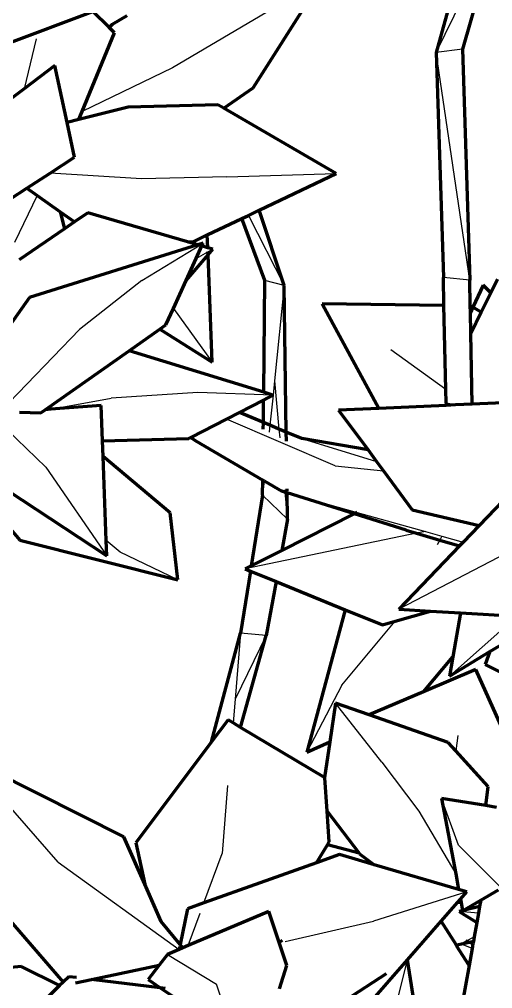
# Model space of a CAD drawing. Header units: millimetres. Extents: x 4307 to 31003, y 2809 to 20009.
# Drawn here: x 7151.5 to 7200.2, y 8041.1 to 8141 of the extents above; entities that cross this region are included whole.
import ezdxf

# ---------------------------------------------------------------- set-up
doc = ezdxf.new("R2010")
doc.units = ezdxf.units.MM
doc.layers.add('ProfileEdges', color=7, linetype='Continuous')

msp = doc.modelspace()

# ---------------------------------------------------------------- linework, layer by layer
for p, q in [((7194.408, 8137.596), (7200.634, 8150.205)), ((7182.669, 8145.119), (7167.266, 8136.032)), ((7153.223, 8139.012), (7151.972, 8133.861)), ((7197.136, 8137.938), (7194.408, 8137.596)), ((7197.892, 8114.155), (7194.408, 8137.596)), ((7167.266, 8136.032), (7157.95, 8131.511)), ((7164.068, 8124.577), (7154.649, 8125.168)), ((7172.854, 8124.789), (7164.068, 8124.577)), ((7172.854, 8124.789), (7184.138, 8125.14)), ((7153.328, 8122.853), (7150.98, 8118.014)), ((7175.079, 8120.822), (7178.767, 8113.591)), ((7164.115, 8114.11), (7170.419, 8117.96)), ((7170.916, 8117.045), (7171.425, 8117.33)), ((7169.692, 8116.359), (7170.916, 8117.045)), ((7197.892, 8114.155), (7195.162, 8114.406)), ((7164.115, 8114.11), (7157.685, 8109.064)), ((7178.767, 8113.591), (7176.778, 8114.12)), ((7178.767, 8113.591), (7177.76, 8103.784)), ((7167.36, 8111.225), (7171.35, 8105.69)), ((7149.559, 8100.602), (7157.685, 8109.064)), ((7189.768, 8107.008), (7195.414, 8102.898)), ((7177.76, 8103.784), (7177.639, 8102.284)), ((7177.76, 8103.784), (7178.234, 8098.797)), ((7169.886, 8102.573), (7160.946, 8101.968)), ((7177.607, 8102.285), (7169.886, 8102.573)), ((7177.639, 8102.284), (7177.289, 8099.19)), ((7154.72, 8100.832), (7160.946, 8101.968)), ((7196.406, 8101.283), (7195.445, 8101.48)), ((7148.528, 8100.363), (7154.203, 8094.868)), ((7184.012, 8095.016), (7172.816, 8099.801)), ((7177.289, 8099.19), (7177.215, 8098.467)), ((7178.234, 8098.797), (7178.319, 8097.907)), ((7180.572, 8097.825), (7188.281, 8095.465)), ((7154.203, 8094.868), (7160.491, 8085.75)), ((7184.012, 8095.016), (7189.009, 8094.48)), ((7176.7, 8093.452), (7176.549, 8091.978)), ((7178.829, 8092.53), (7178.842, 8092.401)), ((7178.852, 8092.288), (7179.117, 8089.501)), ((7176.549, 8091.978), (7179.117, 8089.501)), ((7179.078, 8092.225), (7186.283, 8090.211)), ((7186.283, 8090.211), (7193.309, 8088.247)), ((7161.879, 8086.115), (7160.433, 8087.317)), ((7192.411, 8088.061), (7174.76, 8084.386)), ((7204.775, 8087.625), (7190.586, 8080.234)), ((7193.309, 8088.247), (7192.411, 8088.061)), ((7193.309, 8088.247), (7195.016, 8087.77)), ((7194.795, 8087.357), (7194.534, 8086.867)), ((7195.016, 8087.77), (7194.795, 8087.357)), ((7195.016, 8087.77), (7197.218, 8087.155)), ((7167.827, 8083.271), (7161.879, 8086.115)), ((7195.784, 8073.338), (7202.726, 8079.5)), ((7184.693, 8072.416), (7190.206, 8078.995)), ((7174.266, 8077.773), (7173.714, 8070.973)), ((7176.909, 8077.51), (7173.714, 8070.973)), ((7176.909, 8077.51), (7174.266, 8077.773)), ((7184.693, 8072.416), (7181.109, 8065.495)), ((7173.714, 8070.973), (7173.514, 8068.513)), ((7188.818, 8064.454), (7184.066, 8070.555)), ((7196.64, 8067.222), (7196.433, 8065.64)), ((7188.818, 8064.454), (7192.628, 8059.434)), ((7172.936, 8062.074), (7172.379, 8055.073)), ((7155.502, 8054.181), (7149.888, 8060.59)), ((7196.739, 8055.904), (7194.984, 8060.723)), ((7192.628, 8059.434), (7196.438, 8052.946)), ((7196.739, 8055.904), (7200.98, 8051.668)), ((7170.502, 8049.965), (7172.379, 8055.073)), ((7155.502, 8054.181), (7167.968, 8045.181)), ((7197.577, 8051.114), (7187.954, 8048.094)), ((7168.889, 8045.572), (7170.119, 8048.921)), ((7198.772, 8048.907), (7196.781, 8049.092)), ((7178.878, 8045.996), (7187.954, 8048.094)), ((7197.47, 8046.036), (7198.34, 8046.479)), ((7196.529, 8045.557), (7196.708, 8045.647)), ((7196.708, 8045.647), (7196.928, 8045.76)), ((7196.928, 8045.76), (7197.47, 8046.036)), ((7197.027, 8045.718), (7196.928, 8045.76)), ((7198.124, 8045.261), (7197.027, 8045.718)), ((7166.749, 8044.662), (7171.781, 8041.595)), ((7187.3, 8027.366), (7191.462, 8044.084)), ((7173.056, 8037.856), (7171.781, 8041.595))]:
    msp.add_line(p, q)
at = {"layer": 'ProfileEdges', "lineweight": 211}
for p, q in [((7198.056, 8150.744), (7194.408, 8137.596)), ((7200.634, 8150.205), (7197.136, 8137.938)), ((7175.591, 8133.95), (7182.669, 8145.119)), ((7150.115, 8138.445), (7159.067, 8141.825)), ((7160.736, 8140.163), (7159.067, 8141.825)), ((7162.549, 8141.368), (7161.04, 8140.476)), ((7161.04, 8140.476), (7160.736, 8140.163)), ((7157.95, 8131.511), (7161.276, 8139.626)), ((7161.276, 8139.626), (7160.736, 8140.163)), ((7194.408, 8137.596), (7195.162, 8114.406)), ((7197.136, 8137.938), (7197.892, 8114.155)), ((7155.152, 8136.262), (7151.972, 8133.861)), ((7156.406, 8130.391), (7155.152, 8136.262)), ((7151.972, 8133.861), (7147.204, 8130.261)), ((7172.538, 8131.872), (7175.591, 8133.95)), ((7162.692, 8131.977), (7157.616, 8130.697)), ((7157.616, 8130.697), (7157.95, 8131.511)), ((7171.949, 8132.214), (7162.692, 8131.977)), ((7172.538, 8131.872), (7171.949, 8132.214)), ((7184.138, 8125.14), (7172.538, 8131.872)), ((7157.616, 8130.697), (7156.406, 8130.391)), ((7157.17, 8126.811), (7156.406, 8130.391)), ((7154.649, 8125.168), (7157.17, 8126.811)), ((7152.257, 8123.61), (7154.649, 8125.168)), ((7176.176, 8121.345), (7184.138, 8125.14)), ((7150.576, 8122.514), (7152.257, 8123.61)), ((7152.257, 8123.61), (7153.328, 8122.853)), ((7153.328, 8122.853), (7155.692, 8121.181)), ((7175.079, 8120.822), (7176.176, 8121.345)), ((7178.767, 8113.591), (7176.176, 8121.345)), ((7155.692, 8121.181), (7156.134, 8119.437)), ((7155.692, 8121.181), (7157.164, 8120.14)), ((7158.545, 8121.081), (7157.164, 8120.14)), ((7168.824, 8118.088), (7158.545, 8121.081)), ((7170.849, 8118.805), (7174.395, 8120.495)), ((7174.395, 8120.495), (7175.079, 8120.822)), ((7176.778, 8114.12), (7174.395, 8120.495)), ((7156.134, 8119.437), (7151.456, 8116.247)), ((7157.164, 8120.14), (7156.134, 8119.437)), ((7169.457, 8118.142), (7170.849, 8118.805)), ((7170.9, 8117.483), (7170.849, 8118.805)), ((7169.861, 8117.786), (7152.526, 8112.356)), ((7168.824, 8118.088), (7169.457, 8118.142)), ((7169.861, 8117.786), (7168.824, 8118.088)), ((7169.692, 8116.359), (7170.284, 8117.663)), ((7170.419, 8117.96), (7169.861, 8117.786)), ((7170.284, 8117.663), (7170.419, 8117.96)), ((7170.9, 8117.483), (7170.284, 8117.663)), ((7171.425, 8117.33), (7170.9, 8117.483)), ((7170.928, 8116.747), (7171.425, 8117.33)), ((7168.664, 8114.096), (7170.928, 8116.747)), ((7168.664, 8114.096), (7169.692, 8116.359)), ((7170.928, 8116.747), (7170.916, 8117.045)), ((7171.35, 8105.69), (7170.928, 8116.747)), ((7195.225, 8111.547), (7195.162, 8114.406)), ((7167.36, 8111.225), (7168.664, 8114.096)), ((7176.659, 8102.586), (7176.778, 8114.12)), ((7178.986, 8098.485), (7178.767, 8113.591)), ((7197.941, 8111.51), (7197.892, 8114.155)), ((7199.261, 8113.633), (7198.202, 8111.356)), ((7200.053, 8112.821), (7199.261, 8113.633)), ((7200.752, 8114.234), (7200.053, 8112.821)), ((7152.526, 8112.356), (7147.622, 8105.396)), ((7200.053, 8112.821), (7199.074, 8110.842)), ((7195.225, 8111.547), (7182.675, 8111.71)), ((7182.675, 8111.71), (7188.525, 8100.933)), ((7195.414, 8102.898), (7195.225, 8111.547)), ((7198.202, 8111.356), (7197.941, 8111.51)), ((7197.953, 8110.821), (7197.941, 8111.51)), ((7198.202, 8111.356), (7197.953, 8110.821)), ((7199.074, 8110.842), (7198.202, 8111.356)), ((7166.591, 8109.53), (7167.36, 8111.225)), ((7197.993, 8108.659), (7197.953, 8110.821)), ((7199.074, 8110.842), (7197.993, 8108.659)), ((7165.952, 8109.082), (7166.591, 8109.53)), ((7162.788, 8106.86), (7165.952, 8109.082)), ((7165.952, 8109.082), (7171.35, 8105.69)), ((7198.126, 8101.359), (7197.993, 8108.659)), ((7154.139, 8100.788), (7162.788, 8106.86)), ((7176.659, 8102.586), (7162.788, 8106.86)), ((7176.651, 8101.775), (7177.607, 8102.285)), ((7177.607, 8102.285), (7176.659, 8102.586)), ((7177.639, 8102.284), (7177.607, 8102.285)), ((7195.445, 8101.48), (7195.414, 8102.898)), ((7174.158, 8100.492), (7176.651, 8101.775)), ((7176.627, 8099.466), (7176.651, 8101.775)), ((7195.445, 8101.48), (7195.462, 8101.241)), ((7196.406, 8101.283), (7195.462, 8101.241)), ((7198.126, 8101.359), (7196.406, 8101.283)), ((7205.871, 8101.702), (7198.126, 8101.359)), ((7151.498, 8100.545), (7153.7, 8100.48)), ((7153.7, 8100.48), (7154.139, 8100.788)), ((7154.72, 8100.832), (7154.139, 8100.788)), ((7159.916, 8101.226), (7154.72, 8100.832)), ((7160.052, 8097.572), (7159.916, 8101.226)), ((7172.816, 8099.801), (7174.158, 8100.492)), ((7176.627, 8099.466), (7174.158, 8100.492)), ((7188.525, 8100.933), (7184.373, 8100.749)), ((7184.373, 8100.749), (7187.412, 8096.64)), ((7195.462, 8101.241), (7188.525, 8100.933)), ((7169.156, 8097.917), (7172.816, 8099.801)), ((7176.62, 8098.77), (7176.627, 8099.466)), ((7177.289, 8099.19), (7176.627, 8099.466)), ((7178.234, 8098.797), (7177.289, 8099.19)), ((7178.986, 8098.485), (7178.234, 8098.797)), ((7179, 8097.561), (7178.986, 8098.485)), ((7180.572, 8097.825), (7178.986, 8098.485)), ((7160.052, 8097.572), (7168.96, 8097.816)), ((7160.111, 8095.981), (7160.052, 8097.572)), ((7168.96, 8097.816), (7169.156, 8097.917)), ((7169.156, 8097.917), (7169.617, 8097.623)), ((7169.617, 8097.623), (7176.565, 8093.531)), ((7187.412, 8096.64), (7180.572, 8097.825)), ((7187.412, 8096.64), (7188.281, 8095.465)), ((7144.668, 8095.428), (7151.54, 8087.344)), ((7167.018, 8090.177), (7160.111, 8095.981)), ((7160.433, 8087.317), (7160.111, 8095.981)), ((7188.281, 8095.465), (7189.009, 8094.48)), ((7189.009, 8094.48), (7191.961, 8090.489)), ((7148.55, 8093.611), (7160.491, 8085.75)), ((7176.549, 8091.978), (7176.565, 8093.531)), ((7176.565, 8093.531), (7176.7, 8093.452)), ((7176.7, 8093.452), (7178.519, 8092.381)), ((7178.852, 8092.288), (7178.519, 8092.381)), ((7179.078, 8092.225), (7178.852, 8092.288)), ((7179.075, 8092.416), (7179.071, 8092.646)), ((7203.003, 8093.191), (7198.85, 8088.857)), ((7176.549, 8091.978), (7175.379, 8084.699)), ((7179.117, 8089.501), (7179.078, 8092.225)), ((7185.972, 8090.054), (7179.078, 8092.225)), ((7191.961, 8090.489), (7198.85, 8088.857)), ((7167.827, 8083.271), (7167.018, 8090.177)), ((7185.972, 8090.054), (7178.526, 8086.29)), ((7179.117, 8089.501), (7178.526, 8086.29)), ((7186.283, 8090.211), (7185.972, 8090.054)), ((7191.343, 8088.376), (7185.972, 8090.054)), ((7191.343, 8088.376), (7192.411, 8088.061)), ((7198.85, 8088.857), (7197.218, 8087.155)), ((7151.54, 8087.344), (7167.827, 8083.271)), ((7160.491, 8085.75), (7160.433, 8087.317)), ((7192.411, 8088.061), (7194.795, 8087.357)), ((7194.795, 8087.357), (7196.835, 8086.754)), ((7178.526, 8086.29), (7175.379, 8084.699)), ((7196.835, 8086.754), (7190.586, 8080.234)), ((7197.218, 8087.155), (7196.835, 8086.754)), ((7175.379, 8084.699), (7174.76, 8084.386)), ((7174.76, 8084.386), (7175.294, 8084.168)), ((7175.294, 8084.168), (7174.266, 8077.773)), ((7175.294, 8084.168), (7177.937, 8083.089)), ((7177.937, 8083.089), (7176.909, 8077.51)), ((7177.937, 8083.089), (7185.065, 8080.176)), ((7185.065, 8080.176), (7181.109, 8065.495)), ((7185.065, 8080.176), (7188.883, 8078.617)), ((7190.206, 8078.995), (7193.845, 8080.037)), ((7190.586, 8080.234), (7193.845, 8080.037)), ((7193.845, 8080.037), (7196.929, 8079.851)), ((7196.929, 8079.851), (7196.133, 8075.319)), ((7196.929, 8079.851), (7202.726, 8079.5)), ((7199.965, 8075.858), (7205.71, 8079.32)), ((7188.883, 8078.617), (7190.206, 8078.995)), ((7171.294, 8066.568), (7174.266, 8077.773)), ((7174.273, 8068.059), (7176.909, 8077.51)), ((7193.104, 8071.715), (7196.133, 8075.319)), ((7195.784, 8073.338), (7199.965, 8075.858)), ((7196.133, 8075.319), (7195.784, 8073.338)), ((7199.965, 8075.858), (7199.463, 8074.536)), ((7199.463, 8074.536), (7210.424, 8069.003)), ((7198.506, 8074.004), (7193.104, 8071.715)), ((7201.244, 8067.89), (7198.506, 8074.004)), ((7193.104, 8071.715), (7187.514, 8069.347)), ((7184.066, 8070.555), (7183.463, 8066.573)), ((7187.514, 8069.347), (7184.066, 8070.555)), ((7195.661, 8066.493), (7187.514, 8069.347)), ((7172.985, 8068.83), (7171.294, 8066.568)), ((7173.514, 8068.513), (7172.985, 8068.83)), ((7174.273, 8068.059), (7173.514, 8068.513)), ((7182.905, 8062.893), (7174.273, 8068.059)), ((7171.294, 8066.568), (7163.498, 8056.142)), ((7181.109, 8065.495), (7183.463, 8066.573)), ((7183.463, 8066.573), (7182.905, 8062.893)), ((7196.433, 8065.64), (7195.661, 8066.493)), ((7162.265, 8056.79), (7144.038, 8065.924)), ((7199.764, 8061.958), (7196.433, 8065.64)), ((7182.952, 8062.866), (7182.905, 8062.893)), ((7183.19, 8059.425), (7182.952, 8062.866)), ((7199.524, 8059.993), (7199.764, 8061.958)), ((7194.984, 8060.723), (7196.438, 8052.946)), ((7199.524, 8059.993), (7194.984, 8060.723)), ((7183.408, 8056.272), (7183.19, 8059.425)), ((7183.19, 8059.425), (7186.49, 8055.094)), ((7200.648, 8059.812), (7199.524, 8059.993)), ((7164.408, 8051.901), (7162.265, 8056.79)), ((7163.498, 8056.142), (7164.408, 8051.901)), ((7182.108, 8054.107), (7183.222, 8055.962)), ((7183.222, 8055.962), (7183.408, 8056.272)), ((7186.49, 8055.094), (7183.222, 8055.962)), ((7144.389, 8055.25), (7156.001, 8041.797)), ((7184.468, 8054.95), (7182.108, 8054.107)), ((7188.042, 8053.904), (7184.468, 8054.95)), ((7186.49, 8055.094), (7186.542, 8055.026)), ((7186.542, 8055.026), (7188.042, 8053.904)), ((7182.108, 8054.107), (7170.502, 8049.965)), ((7196.735, 8051.36), (7188.042, 8053.904)), ((7196.438, 8052.946), (7196.735, 8051.36)), ((7166.103, 8048.034), (7164.408, 8051.901)), ((7197.577, 8051.114), (7196.735, 8051.36)), ((7196.653, 8050.052), (7196.922, 8050.361)), ((7196.922, 8050.361), (7197.577, 8051.114)), ((7196.922, 8050.361), (7196.989, 8050.002)), ((7199.01, 8050.244), (7200.86, 8051.321)), ((7168.806, 8049.359), (7168.069, 8045.668)), ((7170.502, 8049.965), (7168.806, 8049.359)), ((7194.936, 8048.078), (7196.653, 8050.052)), ((7196.653, 8050.052), (7196.989, 8050.002)), ((7196.989, 8050.002), (7197.146, 8049.16)), ((7197.206, 8049.194), (7199.01, 8050.244)), ((7198.896, 8049.602), (7197.206, 8049.194)), ((7198.896, 8049.602), (7198.772, 8048.907)), ((7199.01, 8050.244), (7198.896, 8049.602)), ((7177.178, 8049.098), (7168.889, 8045.572)), ((7178.248, 8045.898), (7177.178, 8049.098)), ((7197.146, 8049.16), (7196.781, 8049.092)), ((7196.781, 8049.092), (7198.604, 8047.962)), ((7197.146, 8049.16), (7197.206, 8049.194)), ((7198.772, 8048.907), (7198.604, 8047.962)), ((7168.069, 8045.668), (7166.103, 8048.034)), ((7191.462, 8044.084), (7194.936, 8048.078)), ((7196.501, 8045.601), (7194.936, 8048.078)), ((7198.604, 8047.962), (7198.34, 8046.479)), ((7198.34, 8046.479), (7198.254, 8045.992)), ((7168.031, 8045.476), (7167.968, 8045.181)), ((7168.342, 8045.34), (7167.968, 8045.181)), ((7168.342, 8045.34), (7168.069, 8045.668)), ((7168.889, 8045.572), (7168.342, 8045.34)), ((7178.572, 8046.098), (7178.248, 8045.898)), ((7179.046, 8043.51), (7178.248, 8045.898)), ((7196.708, 8045.647), (7196.501, 8045.601)), ((7196.529, 8045.557), (7196.501, 8045.601)), ((7197.815, 8043.523), (7196.529, 8045.557)), ((7197.027, 8045.718), (7196.708, 8045.647)), ((7197.853, 8045.902), (7197.027, 8045.718)), ((7197.853, 8045.902), (7197.47, 8046.036)), ((7198.254, 8045.992), (7197.853, 8045.902)), ((7198.215, 8045.777), (7197.853, 8045.902)), ((7198.215, 8045.777), (7198.124, 8045.261)), ((7198.254, 8045.992), (7198.215, 8045.777)), ((7166.749, 8044.662), (7165.905, 8043.56)), ((7167.968, 8045.181), (7166.749, 8044.662)), ((7198.124, 8045.261), (7197.815, 8043.523)), ((7151.671, 8043.418), (7145.796, 8042.823)), ((7155.641, 8041.44), (7151.671, 8043.418)), ((7158.922, 8042.078), (7165.905, 8043.56)), ((7165.905, 8043.56), (7164.754, 8042.058)), ((7178.3, 8041.109), (7179.046, 8043.51)), ((7187.464, 8039.486), (7191.462, 8044.084)), ((7192.703, 8036.398), (7191.462, 8044.084)), ((7197.815, 8043.523), (7197.08, 8039.394)), ((7156.572, 8042.362), (7156.001, 8041.797)), ((7157.377, 8042.265), (7156.572, 8042.362)), ((7189.257, 8042.657), (7185.064, 8039.911)), ((7155.641, 8041.44), (7152.176, 8038.003)), ((7156.001, 8041.797), (7155.641, 8041.44)), ((7157.275, 8041.729), (7158.922, 8042.078)), ((7165.992, 8041.225), (7158.922, 8042.078)), ((7164.754, 8042.058), (7165.992, 8041.225)), ((7166.527, 8041.16), (7165.992, 8041.225)), ((7165.992, 8041.225), (7167.852, 8039.973))]:
    msp.add_line(p, q, dxfattribs=at)

doc.saveas('drawing.dxf')
